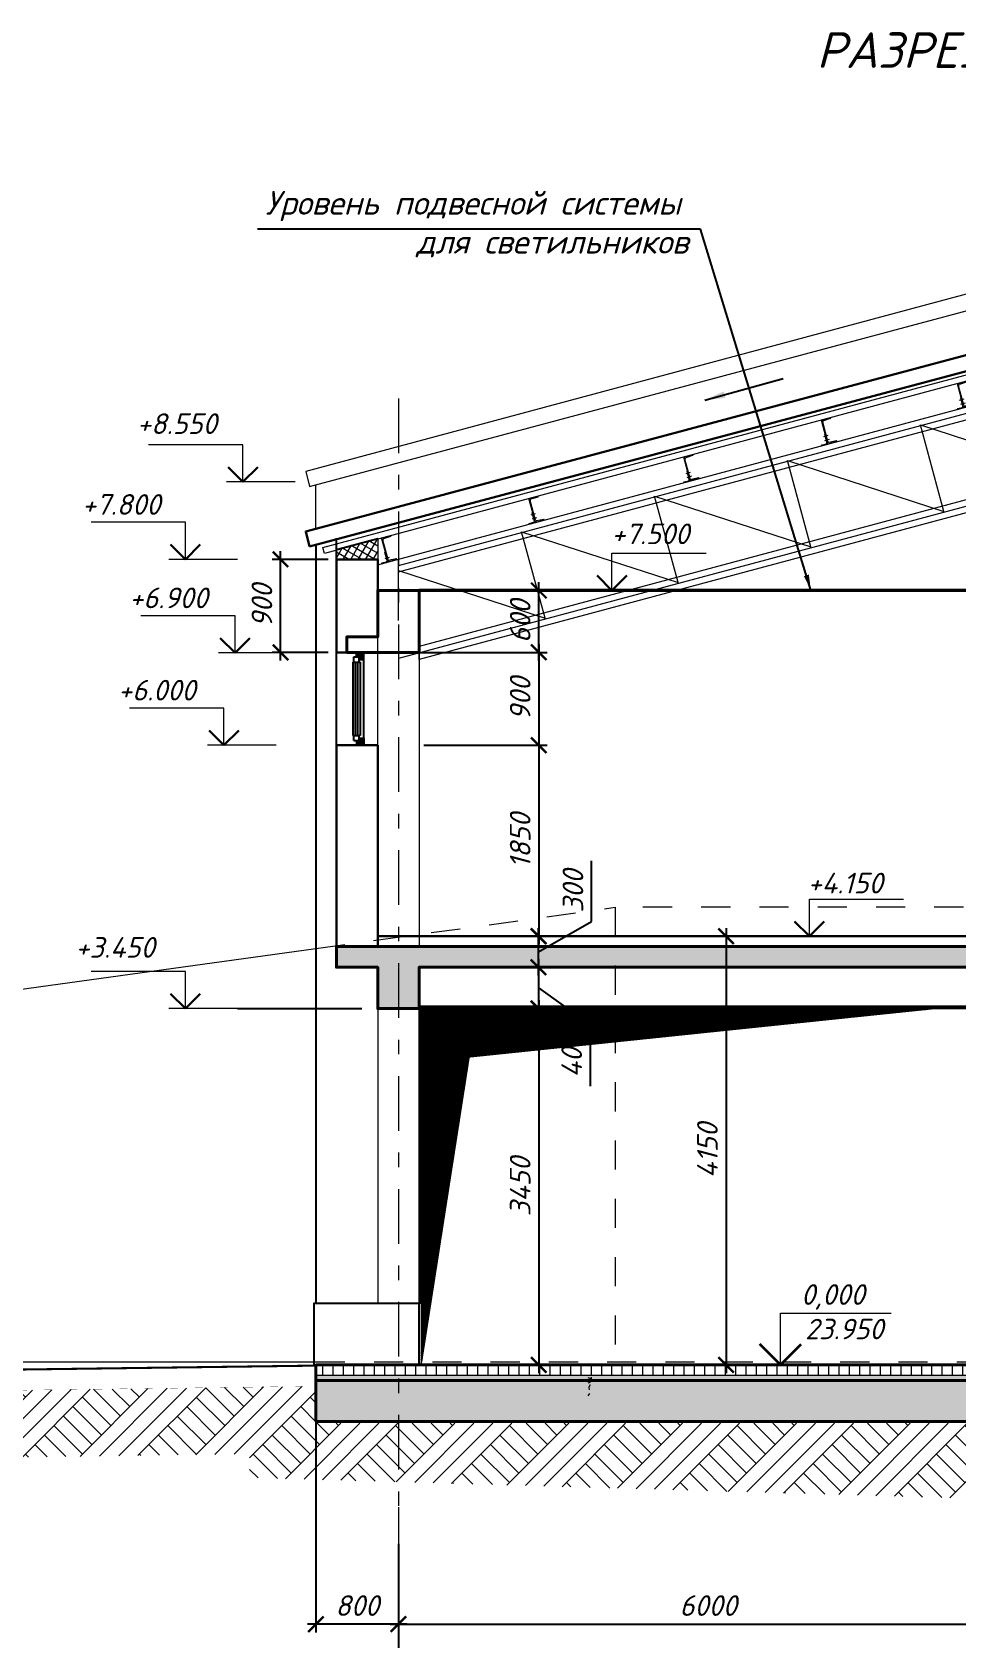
# Model space of a CAD drawing. Header units: millimetres. Extents: x -6419137 to 687965, y -598396 to 179722.
# Drawn here: x 554400 to 563358, y 79031 to 94590 of the extents above; entities that cross this region are included whole.
import ezdxf

# ---------------------------------------------------------------- set-up
doc = ezdxf.new("R2010")
doc.units = ezdxf.units.MM
doc.header["$MEASUREMENT"] = 0
doc.linetypes.add('Штриховая', pattern=[5644.444466, 2822.222233, -2822.222233])
doc.linetypes.add('Штрихштриховая', pattern=[10936.110735, 5291.666508, -2116.666555, 1411.111116, -2116.666555])
for name, color, linetype, lineweight in [('k_ Металл', 5, 'Continuous', 40), ('оси_Ном._пера__96', 7, 'Continuous', 5), ('отделка', 220, 'Continuous', 0), ('перекрытие_Ном._пера__94', 252, 'Continuous', 13), ('перекрытие_Ном._пера__96', 7, 'Continuous', 13), ('перекрытие_Ном._пера__99', 7, 'Continuous', 40), ('подп стены Инжзащита_Ном._пера__96', 7, 'Continuous', 13), ('подп стены Инжзащита_Ном._пера__99', 7, 'Continuous', 40), ('стены наруж_Ном._пера__1', 7, 'Continuous', 25), ('стены02_Ном._пера__99', 7, 'Continuous', 40), ('текст_Ном._пера__1', 7, 'Continuous', 25), ('чертеж_Ном._пера__91', 250, 'Continuous', 5), ('чертеж_Ном._пера__96', 7, 'Continuous', 13), ('чертеж_Ном._пера__98', 7, 'Continuous', 35), ('Штриховка', 7, 'Continuous', 5), ('штриховка_Ном._пера__96', 7, 'Continuous', 13)]:
    doc.layers.add(name, color=color, linetype=linetype, lineweight=lineweight)
doc.layers.add('Конструкции', color=7, linetype='Continuous', lineweight=5, true_color=0x0000e6)
for name, color, linetype in [('крыша', 7, 'Continuous'), ('Окна ArchiCAD', 7, 'Continuous'), ('подп стены Инжзащита', 7, 'Continuous'), ('размеры', 7, 'Continuous'), ('чертеж', 7, 'Continuous')]:
    doc.layers.add(name, color=color, linetype=linetype)
doc.styles.get("Standard").update_dxf_attribs({"font": 'isocpeui.ttf'})
doc.styles.add('STEP PR', font='isocpeui.ttf')
doc.dimstyles.new('Standard100', dxfattribs={"dimtxt": 250, "dimasz": 200, "dimexe": 200, "dimexo": 300, "dimgap": 50, "dimtad": 1, "dimtoh": 1, "dimdec": 0, "dimzin": 0, "dimdsep": 46, "dimtxsty": 'STEP PR', "dimblk": 'ARCHTICK', "dimcen": 0.09, "dimdle": 200, "dimaunit": 1, "dimadec": 0, "dimazin": 0, "dimtfac": 1, "dimtdec": 0, "dimtofl": 0, "dimtmove": 1, "dimatfit": 3, "dimfxl": 1, "dimtolj": 1, "dimtzin": 0, "dimarcsym": 0})
doc.dimstyles.new('STEP', dxfattribs={"dimtxt": 200, "dimasz": 150, "dimexe": 80, "dimexo": 80, "dimgap": 80, "dimtad": 1, "dimdec": 0, "dimzin": 0, "dimdsep": 46, "dimtxsty": 'Standard', "dimblk": 'ARCHTICK', "dimcen": 150, "dimdle": 80, "dimadec": 0, "dimazin": 0, "dimtfac": 1, "dimtdec": 0, "dimtofl": 0, "dimtmove": 1, "dimatfit": 3, "dimfxl": 1, "dimtolj": 1, "dimtzin": 0, "dimarcsym": 0})

# ---------------------------------------------------------------- blocks, each defined once
blk = doc.blocks.new('A$C57CB34B3')
at = {"layer": 'перекрытие_Ном._пера__94', "linetype": 'Continuous'}
h = blk.add_hatch(color=9, dxfattribs=at)
h.paths.add_polyline_path([(-12720, -158), (-13120, -158), (-13120, -558), (-12720, -558)])
h.paths.add_polyline_path([(680, -158), (680, 42), (-13520, 42), (-13520, -158)])
blk.add_hatch(color=9, dxfattribs=at).paths.add_polyline_path([(-720, -158), (-920, -158), (-1120, -158), (-1120, -558), (-720, -558)])
at = {"layer": 'перекрытие_Ном._пера__99', "color": 0, "linetype": 'Continuous'}
for points in [[(-720, -158), (680, -158), (680, -158), (680, 42), (-13520, 42), (-13520, -158), (-13120, -158), (-13120, -558), (-12720, -558), (-12720, -158), (-1120, -158), (-1120, -558), (-720, -558), (-720, -158)], [(-12720, -158), (-12720, -558), (-13120, -558), (-13120, -158)]]:
    blk.add_lwpolyline(points, dxfattribs=at)
blk.add_lwpolyline([(-920, -158), (-920, -158)], close=True, dxfattribs=at)
blk = doc.blocks.new('_ArchTick')
at = {"color": 0, "linetype": 'ByBlock', "const_width": 0.15}
blk.add_lwpolyline([(-0.5, -0.5), (0.5, 0.5)], dxfattribs=at)
blk = doc.blocks.new('*D772')
at = {"layer": 'Defpoints', "color": 0, "transparency": 16777216}
for p in [(558024, 88584), (558114, 87684), (559308, 87684)]:
    blk.add_point(p, dxfattribs=at)
at = {"layer": 'размеры', "color": 0, "lineweight": -2, "transparency": 16777216}
for p, q in [((558104, 88584), (559388, 88584)), ((559308, 88664), (559308, 87604)), ((558194, 87684), (559388, 87684))]:
    blk.add_line(p, q, dxfattribs=at)
at = {"layer": 'размеры', "color": 0, "lineweight": -2, "transparency": 16777216, "xscale": 150, "yscale": 150, "zscale": 150}
for p, rotation in [((559308, 88584), 90), ((559308, 87684), 270)]:
    blk.add_blockref('_ArchTick', p, dxfattribs=dict(at, rotation=rotation))
at = {"layer": 'размеры', "color": 0, "transparency": 16777216, "insert": (559128, 88134), "char_height": 200, "attachment_point": 5, "rotation": 90}
blk.add_mtext('\\A1;900', dxfattribs=at)
blk = doc.blocks.new('*D773')
at = {"layer": 'Defpoints', "color": 0, "transparency": 16777216}
for p in [(558804, 87684), (558993, 85835), (559308, 85835)]:
    blk.add_point(p, dxfattribs=at)
at = {"layer": 'размеры', "color": 0, "lineweight": -2, "transparency": 16777216}
for p, q in [((559308, 87764), (559308, 85755)), ((558884, 87684), (559388, 87684)), ((559073, 85835), (559388, 85835))]:
    blk.add_line(p, q, dxfattribs=at)
at = {"layer": 'размеры', "color": 0, "lineweight": -2, "transparency": 16777216, "xscale": 150, "yscale": 150, "zscale": 150}
for p, rotation in [((559308, 87684), 90), ((559308, 85835), 270)]:
    blk.add_blockref('_ArchTick', p, dxfattribs=dict(at, rotation=rotation))
at = {"layer": 'размеры', "color": 0, "transparency": 16777216, "insert": (559128, 86760), "char_height": 200, "attachment_point": 5, "rotation": 90}
blk.add_mtext('\\A1;1850', dxfattribs=at)
blk = doc.blocks.new('*D774')
at = {"layer": 'Defpoints', "color": 0, "transparency": 16777216}
for p in [(558149, 85135), (558823, 81685), (559308, 81685)]:
    blk.add_point(p, dxfattribs=at)
at = {"layer": 'размеры', "color": 0, "lineweight": -2, "transparency": 16777216}
for p, q in [((558229, 85135), (559388, 85135)), ((559308, 85215), (559308, 81605)), ((558903, 81685), (559388, 81685))]:
    blk.add_line(p, q, dxfattribs=at)
at = {"layer": 'размеры', "color": 0, "lineweight": -2, "transparency": 16777216, "xscale": 150, "yscale": 150, "zscale": 150}
for p, rotation in [((559308, 85135), 90), ((559308, 81685), 270)]:
    blk.add_blockref('_ArchTick', p, dxfattribs=dict(at, rotation=rotation))
at = {"layer": 'размеры', "color": 0, "transparency": 16777216, "insert": (559128, 83410), "char_height": 200, "attachment_point": 5, "rotation": 90}
blk.add_mtext('\\A1;3450', dxfattribs=at)
blk = doc.blocks.new('*D775')
at = {"layer": 'Defpoints', "color": 0, "transparency": 16777216}
for p in [(557949, 79566), (563949, 79566), (563949, 79174)]:
    blk.add_point(p, dxfattribs=at)
at = {"layer": 'размеры', "color": 0, "lineweight": -2, "transparency": 16777216}
for p, q in [((557949, 79486), (557949, 79094)), ((563949, 79486), (563949, 79094)), ((557869, 79174), (564029, 79174))]:
    blk.add_line(p, q, dxfattribs=at)
at = {"layer": 'размеры', "color": 0, "lineweight": -2, "transparency": 16777216, "xscale": 150, "yscale": 150, "zscale": 150, "rotation": 180}
blk.add_blockref('_ArchTick', (557949, 79174), dxfattribs=at)
at = {"layer": 'размеры', "color": 0, "lineweight": -2, "transparency": 16777216, "xscale": 150, "yscale": 150, "zscale": 150}
blk.add_blockref('_ArchTick', (563949, 79174), dxfattribs=at)
at = {"layer": 'размеры', "color": 0, "transparency": 16777216, "insert": (560949, 79354), "char_height": 200, "attachment_point": 5}
blk.add_mtext('\\A1;6000', dxfattribs=at)
blk = doc.blocks.new('A$C5ADB1C48')
at = {"layer": 'Окна ArchiCAD', "linetype": 'Continuous', "true_color": 0x85c2ff}
for points in [[(61, 346), (86, 346), (86, 321), (131, 321), (131, 391), (61, 391)], [(61, -464), (86, -464), (86, -439), (131, -439), (131, -509), (61, -509)]]:
    blk.add_hatch(color=151, dxfattribs=at).paths.add_polyline_path(points)
at = {"layer": 'Окна ArchiCAD', "color": 151, "linetype": 'Continuous', "true_color": 0x85c2ff}
for p, q in [((36, 346), (86, 346)), ((36, 296), (36, 346)), ((61, 391), (131, 391)), ((61, 346), (61, 391)), ((61, 346), (86, 346)), ((86, 296), (86, 346)), ((86, 321), (86, 346)), ((86, 321), (131, 321)), ((96, 391), (126, 391)), ((131, 321), (131, 391)), ((131, -439), (131, 321)), ((26, 296), (26, -414)), ((36, 296), (26, 296)), ((36, 296), (86, 296)), ((51, -414), (51, 296)), ((71, 296), (71, -414)), ((96, 296), (86, 296)), ((96, 296), (96, -414)), ((36, -414), (26, -414)), ((36, -414), (86, -414)), ((36, -464), (36, -414)), ((36, -464), (86, -464)), ((61, -464), (86, -464)), ((61, -464), (61, -509)), ((96, -414), (86, -414)), ((86, -464), (86, -414)), ((86, -439), (86, -464)), ((86, -439), (131, -439)), ((131, -439), (131, -509)), ((61, -509), (131, -509)), ((96, -509), (126, -509))]:
    blk.add_line(p, q, dxfattribs=at)
blk = doc.blocks.new('Отметка высоты (ГОСТ)[26]_3', base_point=(115341, -142))
at = {"layer": 'чертеж_Ном._пера__91', "linetype": 'Continuous'}
for p, q in [((115341, -142), (115341, 308)), ((115341, 308), (116483, 308)), ((114709, -142), (115541, -142))]:
    blk.add_line(p, q, dxfattribs=at)
at = {"layer": 'чертеж_Ном._пера__98', "linetype": 'Continuous', "lineweight": 30}
for q in [(115161, 38), (115521, 38)]:
    blk.add_line((115341, -142), q, dxfattribs=at)
blk = doc.blocks.new('A$C6659509C')
at = {"layer": 'штриховка_Ном._пера__96', "linetype": 'Continuous'}
h = blk.add_hatch(dxfattribs=at)
h.set_pattern_fill('ANSI33', color=256, scale=500, style=0)
h.set_pattern_definition([(45, (-3705.92, 234.23), (-88.3883, 88.3883), []), (45, (-3617.53, 234.23), (-88.3883, 88.3883), [62.5, -31.25])])
h.paths.add_polyline_path([(2416, 485), (2216, 485), (2216, 185), (2416, 185)])
h.paths.add_polyline_path([(-10785, 185), (-10785, -215), (2416, -215), (2416, 185)])
h = blk.add_hatch(dxfattribs=at)
h.set_pattern_fill('ANSI31', color=256, scale=800, angle=45, style=0)
h.set_pattern_definition([(90, (-126882.6, 618.58), (-100, 2e-14), [])])
h.paths.add_polyline_path([(-10785, 335), (-10785, 235), (2216, 235), (2216, 335)])
h = blk.add_hatch(dxfattribs=at)
h.set_pattern_fill('AR-CONC', color=256, scale=8, style=0)
h.set_pattern_definition([(50, (-126882.596, 618.584), (57.380815, -5.02017), [6, -66]), (355, (-126882.596, 618.584), (-11.100107, 60.17537), [4.8, -52.8]), (100.451444, (-126877.814, 618.166), (46.280708, 55.1552), [5.099215, -56.09137]), (46.1842, (-126882.596, 634.584), (85.379306, -13.241542), [9, -99]), (96.635635, (-126875.48, 633.48), (74.772956, 77.92949), [7.64883, -84.1371]), (351.184164, (-126882.6, 634.58), (74.772956, 77.92949), [7.2, -79.2]), (21, (-126874.596, 630.584), (47.752564, -32.209511), [6, -66]), (326, (-126874.596, 630.584), (19.465227, 58.012004), [4.8, -52.8]), (71.451445, (-126870.616, 627.9), (67.21779, 25.802492), [5.099215, -56.09137]), (37.5, (-126882.596, 618.584), (0.9727884, 26.6315083), [0, -52.16, 0, -53.6, 0, -53]), (7.5, (-126882.596, 618.584), (21.045563, 31.552937), [0, -30.56, 0, -50.96, 0, -20.2]), (327.5, (-126900.436, 618.584), (42.705795, -1.8043897), [0, -20, 0, -62.4, 0, -82.8]), (317.5, (-126908.436, 618.584), (46.654894, 8.008399), [0, -26, 0, -41.44, 0, -58.8])])
h.paths.add_polyline_path([(-10785, 235), (-10785, 185), (2216, 185), (2216, 235)])
at = {"layer": 'перекрытие_Ном._пера__99', "linetype": 'Continuous'}
for p, q in [((-10785, 335), (2216, 335)), ((-10785, 185), (-10785, 335)), ((-10785, -215), (-10785, 185))]:
    blk.add_line(p, q, dxfattribs=at)
blk.add_lwpolyline([(-10785, 185), (2216, 185), (2216, 485), (2416, 485), (2416, -215), (-10785, -215)], dxfattribs=at)
at = {"layer": 'штриховка_Ном._пера__96', "linetype": 'Continuous'}
blk.add_line((-10785, 235), (2216, 235), dxfattribs=at)
blk = doc.blocks.new('*D777')
at = {"layer": 'Defpoints', "color": 0, "transparency": 16777216}
for p in [(557949, 80032), (569949, 80020), (569949, 78655)]:
    blk.add_point(p, dxfattribs=at)
at = {"layer": 'размеры', "color": 0, "lineweight": -2, "transparency": 16777216}
for p, q in [((557949, 79952), (557949, 78575)), ((569949, 79940), (569949, 78575)), ((557869, 78655), (570029, 78655))]:
    blk.add_line(p, q, dxfattribs=at)
at = {"layer": 'размеры', "color": 0, "lineweight": -2, "transparency": 16777216, "xscale": 150, "yscale": 150, "zscale": 150, "rotation": 180}
blk.add_blockref('_ArchTick', (557949, 78655), dxfattribs=at)
at = {"layer": 'размеры', "color": 0, "lineweight": -2, "transparency": 16777216, "xscale": 150, "yscale": 150, "zscale": 150}
blk.add_blockref('_ArchTick', (569949, 78655), dxfattribs=at)
at = {"layer": 'размеры', "color": 0, "transparency": 16777216, "insert": (563949, 78835), "char_height": 200, "attachment_point": 5}
blk.add_mtext('\\A1;12000', dxfattribs=at)
blk = doc.blocks.new('A$C46221617')
at = {"layer": 'подп стены Инжзащита', "color": 254, "linetype": 'Штриховая', "lineweight": 0, "ltscale": 0.1, "true_color": 0xd3d2db}
for p, q in [((-5287, 2038), (-2387, 2437)), ((9453, 2437), (-2387, 2437)), ((-2387, 2437), (-2387, -1963))]:
    blk.add_line(p, q, dxfattribs=at)
at = {"layer": 'подп стены Инжзащита', "color": 254, "lineweight": 5, "ltscale": 0.3, "true_color": 0xd3d2db}
blk.add_line((-10387, 1337), (-5287, 2038), dxfattribs=at)
at = {"layer": 'подп стены Инжзащита', "color": 254, "linetype": 'Штриховая', "lineweight": 0, "ltscale": 0.1, "true_color": 0xd3d2db}
blk.add_lwpolyline([(-5287, -1963), (9453, -1963), (9453, 2437)], dxfattribs=at)
at = {"layer": 'подп стены Инжзащита', "color": 254, "lineweight": 5, "ltscale": 0.3, "true_color": 0xd3d2db}
blk.add_lwpolyline([(-22387, -163), (-22887, -163, 0.414214), (-22887, -164), (-22887, -1963), (-5287, -1963)], format="xyb", dxfattribs=at)
blk = doc.blocks.new('*D779')
at = {"layer": 'Defpoints', "color": 0, "transparency": 16777216}
for p in [(557149, 81627), (557949, 80024), (557149, 79174)]:
    blk.add_point(p, dxfattribs=at)
at = {"layer": 'размеры', "color": 0, "lineweight": -2, "transparency": 16777216}
for p, q in [((557149, 81547), (557149, 79094)), ((557949, 79944), (557949, 79094)), ((558029, 79174), (557069, 79174))]:
    blk.add_line(p, q, dxfattribs=at)
at = {"layer": 'размеры', "color": 0, "lineweight": -2, "transparency": 16777216, "xscale": 150, "yscale": 150, "zscale": 150, "rotation": 180}
blk.add_blockref('_ArchTick', (557149, 79174), dxfattribs=at)
at = {"layer": 'размеры', "color": 0, "lineweight": -2, "transparency": 16777216, "xscale": 150, "yscale": 150, "zscale": 150}
blk.add_blockref('_ArchTick', (557949, 79174), dxfattribs=at)
at = {"layer": 'размеры', "color": 0, "transparency": 16777216, "insert": (557549, 79354), "char_height": 200, "attachment_point": 5}
blk.add_mtext('\\A1;800', dxfattribs=at)
blk = doc.blocks.new('*U595')
for p, q in [((0, 0), (0, 240)), ((0, 240), (90, 240)), ((6, 22), (6, 218)), ((86, 232), (16, 228)), ((90, 240), (90, 236)), ((90, 0), (0, 0)), ((86, 8), (16, 12)), ((90, 4), (90, 0))]:
    blk.add_line(p, q)
for centre, radius, start, end in [((16, 218), 10.5, 92.7024, 180), ((86, 236), 4, 272.7024, 360), ((16, 22), 10.5, 180, 267.2976), ((86, 4), 4, 0, 87.2976)]:
    blk.add_arc(centre, radius, start, end)
blk = doc.blocks.new('*U593')
at = {"color": 0, "linetype": 'ByBlock', "lineweight": -2}
for p, q in [((-63, 0), (-63, 3)), ((-63, 0), (0, 0)), ((-60, 6), (-16, 6)), ((-6, 16), (-6, 97)), ((0, 100), (-3, 100)), ((0, 0), (0, 100))]:
    blk.add_line(p, q, dxfattribs=at)
for centre, radius, start, end in [((-60, 3), 3.3, 90, 180), ((-16, 16), 10, 270, 0), ((-3, 97), 3.3, 89.045, 179.9778)]:
    blk.add_arc(centre, radius, start, end, dxfattribs=at)
blk = doc.blocks.new('A$C1F177784')
at = {"layer": 'k_ Металл', "lineweight": 0}
for points in [[(2587, 1840), (2544, 1828)], [(2587, 1840), (2544, 1828)], [(2599, 1802), (2556, 1790)], [(2599, 1802), (2556, 1790)], [(1087, 1439), (1044, 1426)], [(1087, 1439), (1044, 1426)], [(1099, 1400), (1056, 1388)], [(1099, 1400), (1056, 1388)], [(-413, 1037), (-456, 1024)], [(-413, 1037), (-456, 1024)], [(-403, 1008), (-446, 995)], [(-403, 1008), (-446, 995)], [(-1801, 665), (-1844, 652)], [(-1801, 665), (-1844, 652)], [(-1791, 636), (-1834, 623)], [(-1791, 636), (-1834, 623)], [(-3162, 300), (-3205, 287)], [(-3162, 300), (-3205, 287)], [(-3150, 262), (-3193, 249)], [(-3150, 262), (-3193, 249)]]:
    blk.add_lwpolyline(points, dxfattribs=at)
at = {"layer": 'Конструкции', "linetype": 'Continuous', "lineweight": 0, "ltscale": 5}
for points in [[(2842, 2735), (3191, 2835), (3541, 2746)], [(2904, 2687), (3191, 2770), (3478, 2697)], [(3361, 2277), (3361, 2215), (-9354, -1194), (-9370, -1136), (3361, 2277)], [(5007, 1689), (5007, 1753), (3541, 2146)]]:
    blk.add_lwpolyline(points, dxfattribs=at)
for points in [[(2842, 2735), (2841, 1508), (2904, 1508), (2904, 2687)], [(3541, 2746), (3541, 2634), (3478, 2634), (3478, 2697)], [(3361, 2580), (2904, 2580), (2904, 2634), (3361, 2634)], [(3541, 1548), (3361, 1548), (3361, 2634), (3541, 2634)], [(3528, 1548), (3375, 1548), (3375, 2634), (3528, 2634)], [(3361, 2037), (2904, 2037), (2904, 2091), (3361, 2091)], [(3361, 1548), (2904, 1548), (2904, 1602), (3361, 1602)]]:
    blk.add_lwpolyline(points, close=True, dxfattribs=at)
at = {"layer": 'Конструкции'}
for points in [[(3541, 2089), (5007, 1689), (5007, 1563), (3541, 1963)], [(3161, 1786), (3161, 886), (-8439, -2221), (-8439, -1552), (-8839, -1552), (-8839, -1304), (-8661, -1256), (-8661, -1256), (3361, 1964)], [(-8639, -1312), (3361, 1902)], [(-8639, -1312), (3361, 1902)], [(-8639, -1374), (3361, 1840)], [(-8639, -1374), (3361, 1840)], [(4827, 1612), (4827, 1548)], [(-8639, -1360), (-7217, -1822), (-7445, -984), (-5930, -1477), (-6158, -639), (-4642, -1132), (-4870, -294), (-3354, -787), (-3582, 51), (-2066, -442), (-2294, 396), (-778, -97), (-1007, 741), (509, 248), (281, 1086), (1797, 593), (1569, 1431), (3085, 938)], [(-8639, -1360), (-7217, -1822), (-7445, -984), (-5930, -1477), (-6158, -639), (-4642, -1132), (-4870, -294), (-3354, -787), (-3582, 51), (-2066, -442), (-2294, 396), (-778, -97), (-1007, 741), (509, 248), (281, 1086), (1797, 593), (1569, 1431), (3085, 938)], [(3161, 1548), (3561, 1548), (3561, 944)], [(4662, 1379), (4662, 1371), (3561, 1371), (3561, 1548), (4662, 1548)], [(4662, 1379), (3561, 1379), (3561, 1371), (4662, 1371), (4662, 1548)], [(3161, 948), (-8639, -2212)], [(3161, 1011), (-8439, -2097)], [(-8639, -1552), (-8639, -1250)], [(-8639, -1552), (-8639, -1250)]]:
    blk.add_lwpolyline(points, dxfattribs=at)
blk.add_lwpolyline([(3561, 1548), (4662, 1548), (4662, 1538), (3561, 1538)], close=True, dxfattribs=at)
at = {"layer": 'Конструкции', "lineweight": 0}
for points in [[(-4479, -53), (-4522, -65)], [(-4479, -53), (-4522, -65)], [(-4466, -91), (-4510, -103)], [(-4466, -91), (-4510, -103)], [(-5813, -410), (-5856, -423)], [(-5813, -410), (-5856, -423)], [(-5801, -448), (-5844, -461)], [(-5801, -448), (-5844, -461)], [(-7313, -812), (-7356, -825)], [(-7313, -812), (-7356, -825)], [(-7301, -850), (-7344, -863)], [(-7301, -850), (-7344, -863)], [(-8727, -1233), (-8770, -1246)], [(-8727, -1233), (-8770, -1246)]]:
    blk.add_lwpolyline(points, dxfattribs=at)
at = {"layer": 'крыша', "color": 32, "lineweight": 30, "true_color": 0xb35900}
for points in [[(3191, 2850), (2729, 2722), (2729, 2888), (3191, 3017)], [(3692, 2722), (3692, 2888), (3191, 3017), (3191, 2850), (3692, 2722)], [(-9499, -1127), (2806, 2156), (2806, 2312), (-9537, -982), (-9499, -1127)]]:
    blk.add_lwpolyline(points, dxfattribs=at)
at = {"layer": 'крыша', "color": 32, "lineweight": 9, "true_color": 0xb35900}
for points in [[(2837, 2919), (2837, 2919), (-9537, -402), (-9499, -547)], [(5147, 2334), (3692, 2722), (3692, 2888), (5186, 2479), (5147, 2334)], [(-9499, -547), (2837, 2752), (2837, 2753)], [(5027, 2366), (5027, 1933)], [(-9439, -956), (-9439, -531)], [(-9439, -956), (-9439, -531)]]:
    blk.add_lwpolyline(points, dxfattribs=at)
at = {"layer": 'крыша', "color": 32, "lineweight": 30, "true_color": 0xb35900}
blk.add_lwpolyline([(5147, 1744), (5186, 1890), (3572, 2322), (3572, 2165)], close=True, dxfattribs=at)
at = {"layer": 'отделка', "color": 0}
for points in [[(2811, 2774), (2831, 2774), (2831, 2634), (2811, 2634)], [(3546, 2774), (3566, 2774), (3566, 2634), (3546, 2634)]]:
    blk.add_lwpolyline(points, close=True, dxfattribs=at)
at = {"layer": 'отделка', "color": 0, "lineweight": 20}
for points in [[(2831, 2634), (2831, 2139), (2811, 2139), (2811, 2634), (2831, 2634)], [(3566, 2634), (3566, 2149), (3546, 2149), (3546, 2634), (3566, 2634)]]:
    blk.add_lwpolyline(points, dxfattribs=at)
at = {"layer": 'k_ Металл', "lineweight": 0, "rotation": 15}
for p in [(2588, 1758), (2588, 1758), (1088, 1356), (1088, 1356), (-412, 954), (-412, 954), (-1800, 582), (-1800, 582), (-3161, 217), (-3161, 217)]:
    blk.add_blockref('*U593', p, dxfattribs=at)
at = {"layer": 'Конструкции', "lineweight": 0, "rotation": 15}
for name, p in [('*U595', (2588, 1758)), ('*U595', (2588, 1758)), ('*U595', (1088, 1356)), ('*U595', (1088, 1356)), ('*U595', (-412, 954)), ('*U595', (-412, 954)), ('*U595', (-1800, 582)), ('*U595', (-1800, 582)), ('*U595', (-3161, 217)), ('*U595', (-3161, 217)), ('*U595', (-4478, -135)), ('*U595', (-4478, -135)), ('*U593', (-4478, -135)), ('*U593', (-4478, -135)), ('*U595', (-5812, -493)), ('*U595', (-5812, -493)), ('*U593', (-5812, -493)), ('*U593', (-5812, -493)), ('*U595', (-7312, -895)), ('*U595', (-7312, -895)), ('*U593', (-7312, -895)), ('*U593', (-7312, -895)), ('*U595', (-8739, -1277)), ('*U595', (-8739, -1277)), ('*U593', (-8739, -1277)), ('*U593', (-8739, -1277))]:
    blk.add_blockref(name, p, dxfattribs=at)
blk = doc.blocks.new('*D784')
at = {"layer": 'Defpoints', "color": 0, "transparency": 16777216}
for p in [(560676, 85835), (560528, 81685), (561122, 81685)]:
    blk.add_point(p, dxfattribs=at)
at = {"layer": 'размеры', "color": 0, "lineweight": -2, "transparency": 16777216}
for p, q in [((561122, 85915), (561122, 81605)), ((560756, 85835), (561202, 85835)), ((560608, 81685), (561202, 81685))]:
    blk.add_line(p, q, dxfattribs=at)
at = {"layer": 'размеры', "color": 0, "lineweight": -2, "transparency": 16777216, "xscale": 150, "yscale": 150, "zscale": 150}
for p, rotation in [((561122, 85835), 90), ((561122, 81685), 270)]:
    blk.add_blockref('_ArchTick', p, dxfattribs=dict(at, rotation=rotation))
at = {"layer": 'размеры', "color": 0, "transparency": 16777216, "insert": (560942, 83760), "char_height": 200, "attachment_point": 5, "rotation": 90}
blk.add_mtext('\\A1;4150', dxfattribs=at)
blk = doc.blocks.new('*D781')
at = {"layer": 'Defpoints', "color": 0, "transparency": 16777216}
for p in [(559305, 85835), (559587, 85835), (559587, 85535)]:
    blk.add_point(p, dxfattribs=at)
at = {"layer": 'размеры', "color": 0, "lineweight": -2, "transparency": 16777216}
for p, q in [((559819, 85979), (559819, 86564)), ((559305, 85685), (559819, 85979)), ((559305, 85455), (559305, 85915)), ((559507, 85835), (559225, 85835)), ((559507, 85535), (559225, 85535))]:
    blk.add_line(p, q, dxfattribs=at)
at = {"layer": 'размеры', "color": 0, "lineweight": -2, "transparency": 16777216, "xscale": 150, "yscale": 150, "zscale": 150}
for p, rotation in [((559305, 85835), 90), ((559305, 85535), 270)]:
    blk.add_blockref('_ArchTick', p, dxfattribs=dict(at, rotation=rotation))
at = {"layer": 'размеры', "color": 0, "transparency": 16777216, "insert": (559639, 86272), "char_height": 200, "attachment_point": 5, "rotation": 90}
blk.add_mtext('\\A1;300', dxfattribs=at)
blk = doc.blocks.new('*D785')
at = {"layer": 'Defpoints', "color": 0, "transparency": 16777216}
for p in [(556806, 89485), (557349, 89485), (557349, 88584)]:
    blk.add_point(p, dxfattribs=at)
at = {"layer": 'размеры', "color": 0, "lineweight": -2, "transparency": 16777216}
for p, q in [((557269, 89485), (556726, 89485)), ((556806, 88504), (556806, 89565)), ((557269, 88584), (556726, 88584))]:
    blk.add_line(p, q, dxfattribs=at)
at = {"layer": 'размеры', "color": 0, "lineweight": -2, "transparency": 16777216, "xscale": 150, "yscale": 150, "zscale": 150}
for p, rotation in [((556806, 89485), 90), ((556806, 88584), 270)]:
    blk.add_blockref('_ArchTick', p, dxfattribs=dict(at, rotation=rotation))
at = {"layer": 'размеры', "color": 0, "transparency": 16777216, "insert": (556626, 89035), "char_height": 200, "attachment_point": 5, "rotation": 90}
blk.add_mtext('\\A1;900', dxfattribs=at)
blk = doc.blocks.new('*D786')
at = {"layer": 'Defpoints', "color": 0, "transparency": 16777216}
for p in [(559308, 89184), (559703, 89184), (559124, 88584)]:
    blk.add_point(p, dxfattribs=at)
at = {"layer": 'размеры', "color": 0, "lineweight": -2, "transparency": 16777216}
for p, q in [((559623, 89184), (559228, 89184)), ((559308, 88504), (559308, 89264)), ((559204, 88584), (559388, 88584))]:
    blk.add_line(p, q, dxfattribs=at)
at = {"layer": 'размеры', "color": 0, "lineweight": -2, "transparency": 16777216, "xscale": 150, "yscale": 150, "zscale": 150}
for p, rotation in [((559308, 89184), 90), ((559308, 88584), 270)]:
    blk.add_blockref('_ArchTick', p, dxfattribs=dict(at, rotation=rotation))
at = {"layer": 'размеры', "color": 0, "transparency": 16777216, "insert": (559128, 88884), "char_height": 200, "attachment_point": 5, "rotation": 90}
blk.add_mtext('\\A1;600', dxfattribs=at)
blk = doc.blocks.new('*D782')
at = {"layer": 'Defpoints', "color": 0, "transparency": 16777216}
for p in [(559385, 85535), (559305, 85135), (559385, 85135)]:
    blk.add_point(p, dxfattribs=at)
at = {"layer": 'размеры', "color": 0, "lineweight": -2, "transparency": 16777216}
for p, q in [((559305, 85615), (559305, 85055)), ((559305, 85535), (559225, 85535)), ((559305, 85335), (559807, 84976)), ((559305, 85135), (559225, 85135)), ((559807, 84976), (559807, 84382))]:
    blk.add_line(p, q, dxfattribs=at)
at = {"layer": 'размеры', "color": 0, "lineweight": -2, "transparency": 16777216, "xscale": 150, "yscale": 150, "zscale": 150}
for p, rotation in [((559305, 85535), 90), ((559305, 85135), 270)]:
    blk.add_blockref('_ArchTick', p, dxfattribs=dict(at, rotation=rotation))
at = {"layer": 'размеры', "color": 0, "transparency": 16777216, "insert": (559627, 84679), "char_height": 200, "attachment_point": 5, "rotation": 90}
blk.add_mtext('\\A1;400', dxfattribs=at)

msp = doc.modelspace()

# ---------------------------------------------------------------- hatches: boundary and pattern name
at = {"layer": 'Штриховка', "lineweight": 0}
h = msp.add_hatch(dxfattribs=at)
h.set_pattern_fill('ANSI37', color=52, scale=500, angle=105)
h.set_pattern_definition([(150, (439737.39, -31838.015), (-31.25, -54.126588), []), (240, (439737.39, -31838.015), (54.126588, -31.25), [])])
h.paths.add_polyline_path([(557748.6, 89484.8), (557747.5, 89484.5), (557747.5, 89689.8), (557348.6, 89582.9), (557348.6, 89484.8)])
at = {"layer": 'Штриховка', "true_color": 0xe3e3e8}
h = msp.add_hatch(dxfattribs=at)
h.set_pattern_fill('ANSI31', color=254, scale=10)
h.set_pattern_definition([(45, (558804.0883, 84749.4218), (-0.88388348, 0.88388348), [])])
h.paths.add_polyline_path([(560267.3, 84834.8), (558408.6, 84834.8), (558408.6, 83215.6), (558634.7, 84664.8)], flags=17)
h.paths.add_polyline_path([(563148.6, 85134.8), (558148.6, 85134.8), (558148.6, 82277.4), (558168.6, 82277.4), (558168.6, 81677.4), (558408.6, 83215.6), (558408.6, 84834.8), (560267.3, 84834.8)])
at = {"layer": 'штриховка_Ном._пера__96', "linetype": 'Continuous'}
h = msp.add_hatch(dxfattribs=at)
h.set_pattern_fill('ГРУНТ_0003', color=256, style=0, pattern_type=2)
h.set_pattern_definition([(45, (494492.9, 81647.4), (-275.7716, 275.7716), []), (45, (494401, 81739.3), (-551.543, 551.543), []), (45, (494309.05, 81831.25), (-551.543, 551.543), []), (135, (494217.13, 81923.17), (91.92388, 91.92388), [390, -390])])
h.paths.add_polyline_path([(545222.5, 81317.7), (545219.9, 80660.5), (556506.7, 80822.1), (556506.7, 80592.3), (570882.9, 80178.9), (570587.7, 81562.8), (570349.6, 81562.8), (570349.6, 81119), (557148.6, 81119), (557149.4, 81477.4)])

# ---------------------------------------------------------------- linework, layer by layer
at = {"layer": 'Конструкции', "color": 0, "lineweight": 40}
msp.add_lwpolyline([(557748.6, 88584.4), (557448.6, 88584.4), (557448.6, 88734.4), (557748.6, 88734.4), (557748.6, 89184.4), (558148.6, 89184.4), (558148.6, 88584.4), (557748.6, 88584.4)], dxfattribs=at)
at = {"layer": 'Конструкции', "color": 0}
for points in [[(558148.6, 85741.8), (557748.6, 85741.8), (557748.6, 89184.4), (558148.6, 89184.4)], [(558148.6, 85134.8), (557748.6, 85134.8), (557748.6, 82277.4), (558148.6, 82277.4)]]:
    msp.add_lwpolyline(points, close=True, dxfattribs=at)
at = {"layer": 'Конструкции', "color": 5}
msp.add_lwpolyline([(558148.6, 85134.8), (563548.6, 85134.8)], dxfattribs=at)
at = {"layer": 'крыша', "lineweight": 30}
for points in [[(557748.6, 88584.4), (557348.6, 88584.4), (557348.6, 89484.8), (557748.6, 89484.8), (557748.6, 88734.4)], [(571248.6, 85764.8), (571248.6, 85834.8), (557748.6, 85834.8)]]:
    msp.add_lwpolyline(points, dxfattribs=at)
at = {"layer": 'оси_Ном._пера__96', "color": 172, "linetype": 'Штрихштриховая', "ltscale": 0.1}
msp.add_line((557948.6, 91042.6), (557948.6, 79834.8), dxfattribs=at)
at = {"layer": 'оси_Ном._пера__96', "color": 0, "linetype": 'Штрихштриховая'}
msp.add_line((557948.6, 88892.1), (557948.6, 89334.8), dxfattribs=at)
at = {"layer": 'оси_Ном._пера__96', "linetype": 'Штрихштриховая'}
msp.add_line((557948.6, 80308.1), (557948.6, 78418.8), dxfattribs=at)
at = {"layer": 'перекрытие_Ном._пера__94', "color": 0, "linetype": 'Continuous'}
for p, q in [((559805.1, 81552.6), (559787.4, 81560)), ((559812.5, 81534.9), (559805.1, 81552.6)), ((559805.1, 81517.2), (559812.5, 81534.9)), ((559814.3, 81565.8), (559814.3, 81539.5)), ((559800.5, 81406.7), (559784.5, 81384.8)), ((559787.4, 81509.8), (559805.1, 81517.2)), ((559804.6, 81492.2), (559791.5, 81469.5)), ((559791.5, 81469.5), (559796.1, 81443.6))]:
    msp.add_line(p, q, dxfattribs=at)
at = {"layer": 'размеры'}
for points in [[(558065.7, 89184.4), (559369.5, 89184.4)], [(556389.5, 85134.8), (557595, 85134.8)]]:
    msp.add_lwpolyline(points, dxfattribs=at)
at = {"layer": 'стены наруж_Ном._пера__1'}
for points in [[(557148.6, 89635.4), (557148.6, 82277.4)], [(557348.6, 85534.8), (557348.6, 89688.7)]]:
    msp.add_lwpolyline(points, dxfattribs=at)
msp.add_lwpolyline([(558148.6, 82277.4), (557128.6, 82277.4), (557128.6, 81684.8), (558148.6, 81684.8)], close=True, dxfattribs=at)
at = {"layer": 'стены02_Ном._пера__99', "color": 4, "linetype": 'Штриховая', "lineweight": 30, "ltscale": 0.1, "const_width": 30}
for points in [[(558148.6, 89184.4), (569948.6, 89186.3)], [(558148.6, 85151.9), (569748.5, 85153.8)]]:
    msp.add_lwpolyline(points, dxfattribs=at)
at = {"layer": 'стены02_Ном._пера__99', "lineweight": 30}
msp.add_lwpolyline([(557748.6, 85734.8), (557348.6, 85734.8), (557348.6, 87684.8), (557748.6, 87684.8)], close=True, dxfattribs=at)
at = {"layer": 'чертеж', "color": 44, "const_width": 20}
msp.add_lwpolyline([(557148.6, 81677.4), (545219.9, 81518.9)], dxfattribs=at)
at = {"layer": 'чертеж', "lineweight": 5, "const_width": 1}
msp.add_lwpolyline([(557151.2, 81477.4), (545222.5, 81318.9)], dxfattribs=at)
at = {"layer": 'чертеж_Ном._пера__96', "linetype": 'Continuous'}
for p, q in [((561648.7, 81684.8), (561648.7, 82184.8)), ((561648.7, 82184.8), (562722, 82184.8))]:
    msp.add_line(p, q, dxfattribs=at)
at = {"layer": 'чертеж_Ном._пера__98', "linetype": 'Continuous'}
for q in [(561448.7, 81884.8), (561848.7, 81884.8)]:
    msp.add_line((561648.7, 81684.8), q, dxfattribs=at)
at = {"layer": 'Штриховка', "color": 52, "lineweight": 0}
msp.add_lwpolyline([(557748.6, 89484.8), (557348.6, 89484.8), (557348.6, 89582.9), (557748.6, 89690.1), (557748.6, 89609.6), (557748.6, 89477.8)], dxfattribs=at)

# ---------------------------------------------------------------- block references
at = {"layer": 'крыша'}
msp.add_blockref('A$C1F177784', (566587.2, 90736.8), dxfattribs=at)
at = {"layer": 'перекрытие_Ном._пера__99'}
for name, p in [('A$C57CB34B3', (570868.2, 85692.6)), ('A$C6659509C', (567933.8, 81349.8))]:
    msp.add_blockref(name, p, dxfattribs=at)
at = {"layer": 'подп стены Инжзащита_Ном._пера__96'}
msp.add_blockref('A$C46221617', (562435.6, 83678.2), dxfattribs=at)
at = {"layer": 'размеры'}
msp.add_blockref('A$C5ADB1C48', (557481.1, 88193.3), dxfattribs=at)
at = {"layer": 'чертеж_Ном._пера__96', "linetype": 'Continuous', "yscale": 0.8, "zscale": 0.8}
for p, xscale in [((556442.1, 90234.8), -0.8), ((555884.4, 89484.5), -0.8), ((560016.3, 89184.4), 0.8), ((556366.2, 88578.3), -0.8), ((556258.5, 87684.8), -0.8), ((561929.2, 85834.8), 0.8), ((555884.4, 85134.8), -0.8)]:
    msp.add_blockref('Отметка высоты (ГОСТ)[26]_3', p, dxfattribs=dict(at, xscale=xscale))

# ---------------------------------------------------------------- texts
at = {"layer": 'перекрытие_Ном._пера__96', "color": 5, "insert": (561887.6, 81932.7), "char_height": 198, "attachment_point": 7}
msp.add_mtext('23.950', dxfattribs=at)
at = {"layer": 'подп стены Инжзащита_Ном._пера__99'}
for s, p in [('+8.550', (555414.6, 90698.7)), ('+7.800', (554882.6, 89916.4)), ('+7.500', (560010.6, 89631.9)), ('+6.900', (555339.9, 89011.8)), ('+6.000', (555232.3, 88118.2)), ('+4.150', (561912.1, 86249.9)), ('+3.450', (554818.7, 85627.4)), ('0,000', (561848.7, 82265.9))]:
    msp.add_text(s, height=200, dxfattribs=at).set_placement(p)
at = {"layer": 'текст_Ном._пера__1', "linetype": 'Continuous', "char_height": 230}
for s, insert, attachment_point, line_spacing_factor in [('{\\fISOCPEUR|b1|i1|c204|p34;\\H1.5x;РАЗРЕЗ 1-1}', (561997.6, 94588.9), 1, 0.981818), ('\\pi-4132.2;Уровень подвесной системы\\P\\pi-2815.9; для светильников', (560791.2, 92730.5), 4, 0.982247)]:
    msp.add_mtext(s, dxfattribs=dict(at, insert=insert, attachment_point=attachment_point, line_spacing_factor=line_spacing_factor))

# ---------------------------------------------------------------- dimensions: what is measured, and where the dimension line sits
at = {"layer": 'размеры'}
for base, p1, p2, picture, middle in [((556806.1, 89484.8), (557348.6, 88584.4), (557348.6, 89484.8), '*D785', (556626.1, 89034.6)), ((559307.6, 89184.4), (559124.1, 88584.4), (559702.7, 89184.4), '*D786', (559127.6, 88884.4)), ((559307.6, 87684.4), (558023.8, 88584.4), (558113.6, 87684.4), '*D772', (559127.6, 88134.4)), ((559307.6, 85834.8), (558804.2, 87684.4), (558992.7, 85834.8), '*D773', (559127.6, 86759.6)), ((561122.2, 81684.8), (560676.4, 85834.8), (560528.4, 81684.8), '*D784', (560942.2, 83759.8)), ((559307.6, 81684.8), (558148.6, 85134.8), (558822.7, 81684.8), '*D774', (559127.6, 83409.8))]:
    dim = msp.add_linear_dim(base=base, p1=p1, p2=p2, angle=90, dimstyle='STEP', dxfattribs=at)
    dim.commit()
    dim.dimension.update_dxf_attribs({"geometry": picture, "text_midpoint": middle})
for base, p1, p2, picture, middle in [((559304.6, 85834.8), (559587.1, 85534.8), (559587.1, 85834.8), '*D781', (559819.2, 86059.1)), ((559304.6, 85134.8), (559384.6, 85534.8), (559384.6, 85134.8), '*D782', (559806.8, 84896.2))]:
    dim = msp.add_linear_dim(base=base, p1=p1, p2=p2, angle=90, dimstyle='STEP', dxfattribs=at)
    dim.commit()
    dim.dimension.update_dxf_attribs({"geometry": picture, "text_midpoint": middle, "dimtype": 160})
dim = msp.add_linear_dim(base=(557148.6, 79173.7), p1=(557948.6, 80024), p2=(557148.6, 81626.9), dimstyle='STEP', dxfattribs=at)
dim.commit()
dim.dimension.update_dxf_attribs({"geometry": '*D779', "text_midpoint": (557548.6, 79173.7), "dimtype": 160})
for base, p1, p2, picture, middle in [((569948.6, 78655.3), (557948.6, 80032.1), (569948.6, 80019.5), '*D777', (563948.6, 78835.3)), ((563948.6, 79173.7), (557948.6, 79566.4), (563948.6, 79566.4), '*D775', (560948.6, 79353.7))]:
    dim = msp.add_linear_dim(base=base, p1=p1, p2=p2, dimstyle='STEP', dxfattribs=at)
    dim.commit()
    dim.dimension.update_dxf_attribs({"geometry": picture, "text_midpoint": middle})

# ---------------------------------------------------------------- leaders
msp.add_leader([(561944.6, 89186.3), (560875, 92683.6), (556584.4, 92683.6)], dimstyle='STEP', override={"dimgap": 80, "dimtad": 0}, dxfattribs=at)
msp.add_leader([(560915.3, 91027), (561676.2, 91235.4)], dimstyle='Standard100', dxfattribs=at)

doc.saveas('drawing.dxf')
